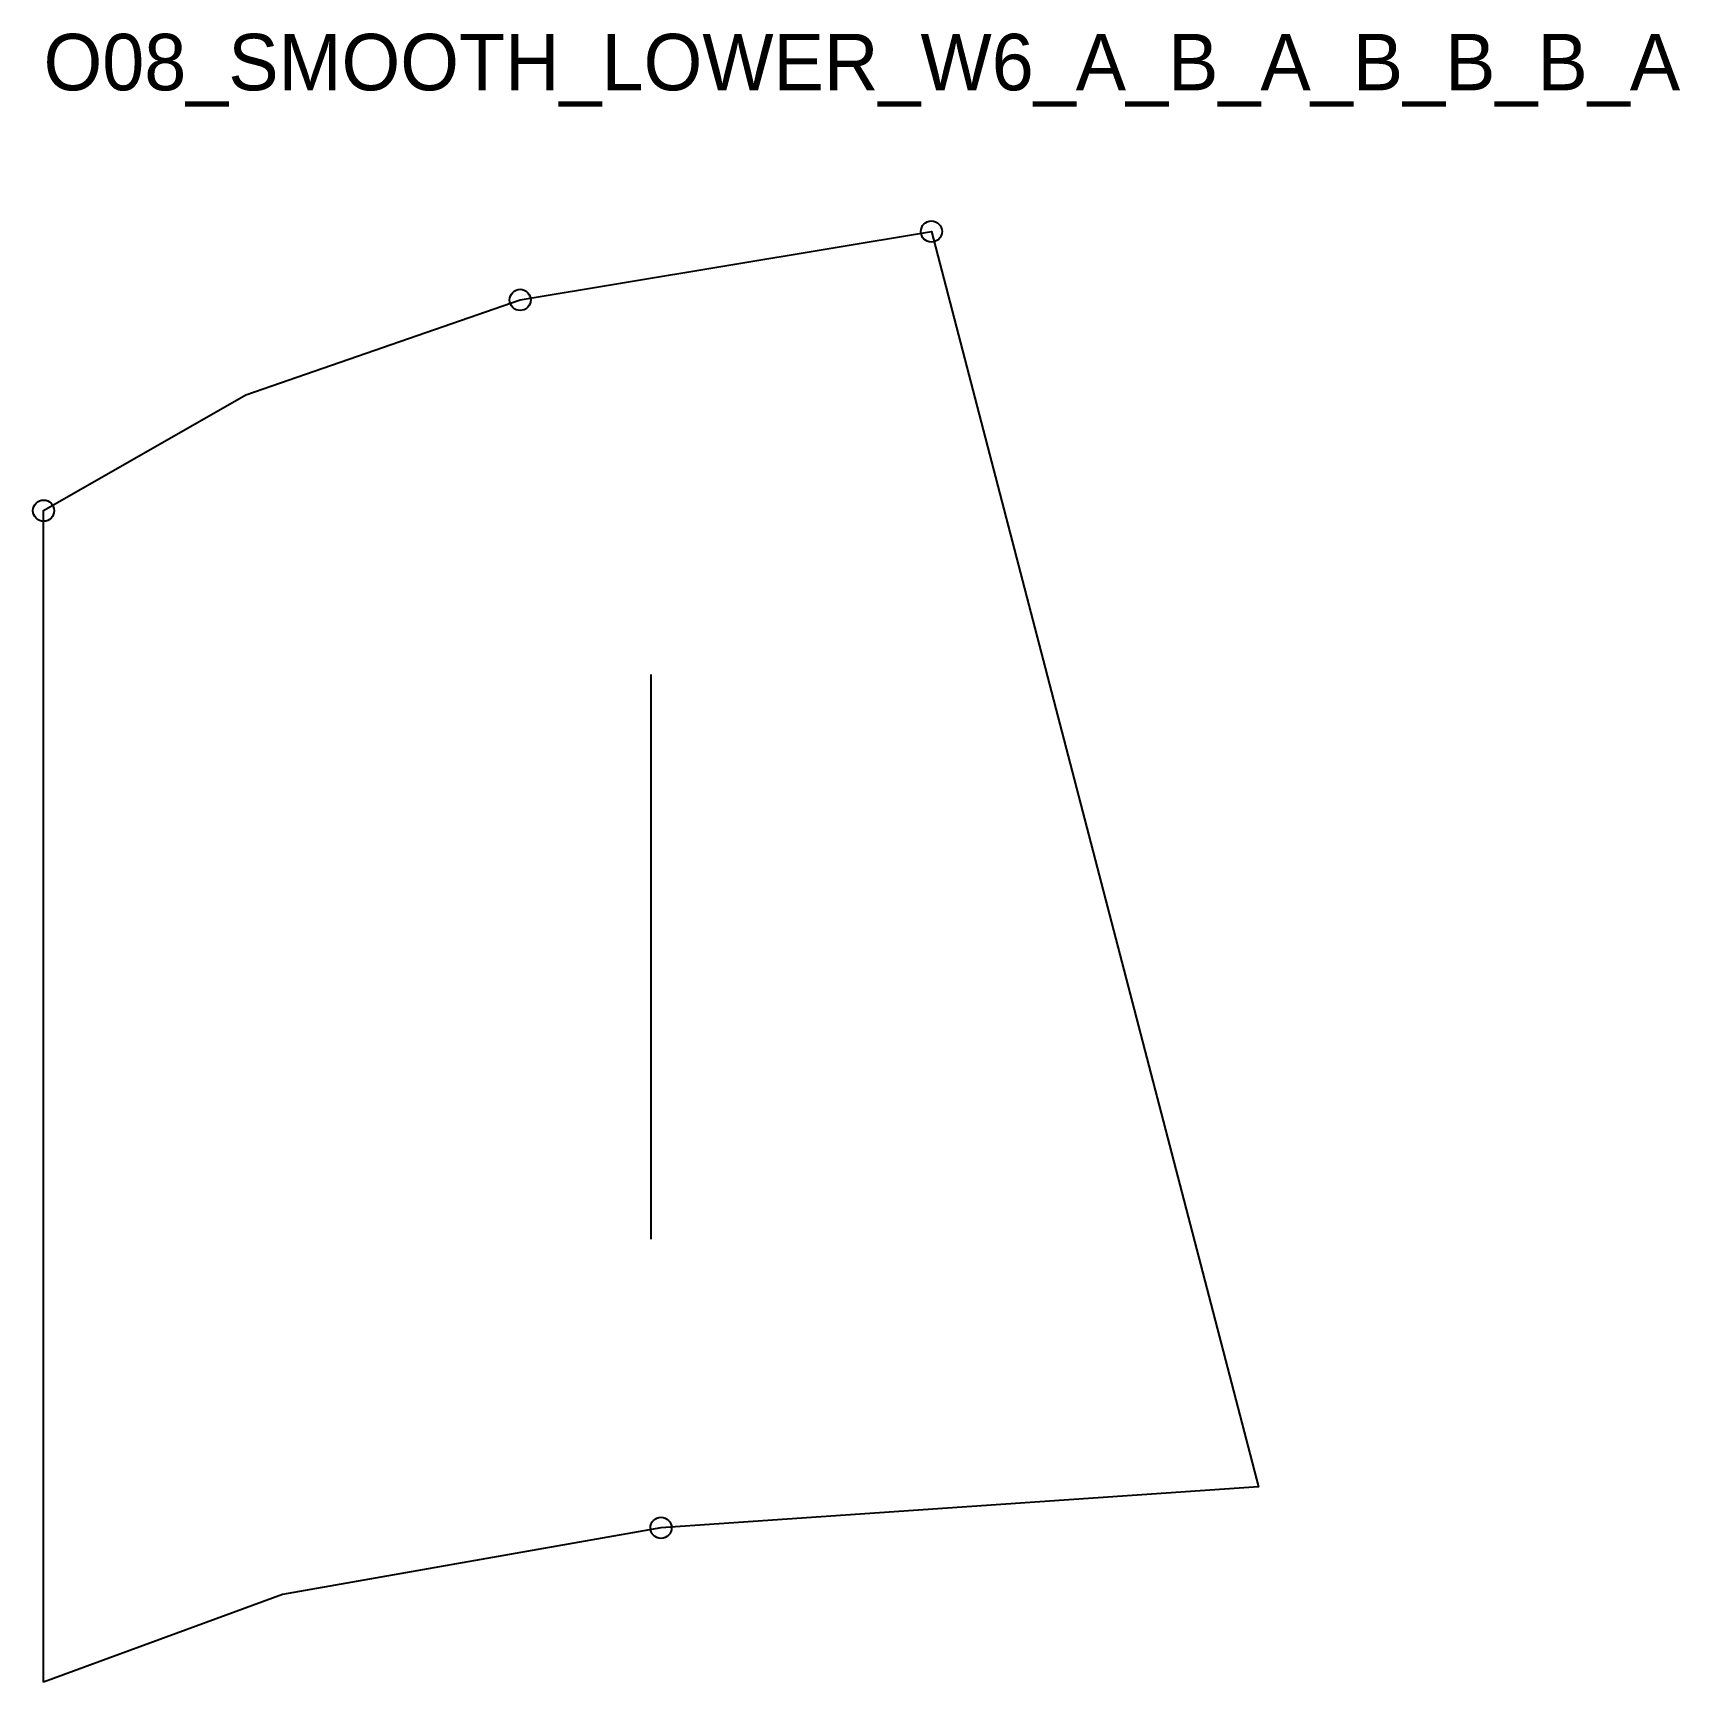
# Model space of a CAD drawing. Header units: millimetres. Extents: x -2 to 232, y 0 to 234.
import ezdxf

# ---------------------------------------------------------------- set-up
doc = ezdxf.new("R2010")
doc.units = ezdxf.units.MM
for name, color, linetype in [('CUT', 1, 'Continuous'), ('GRAIN', 3, 'Continuous'), ('ID', 7, 'Continuous'), ('NOTCH', 2, 'Continuous'), ('SEAM', 5, 'Continuous')]:
    doc.layers.add(name, color=color, linetype=linetype)

msp = doc.modelspace()

# ---------------------------------------------------------------- linework, layer by layer
at = {"layer": 'CUT'}
msp.add_lwpolyline([(0, 0), (0, 165.93), (28.65, 182.32), (67.53, 195.78), (125.8, 205.47), (172.13, 27.64), (87.48, 21.84), (33.87, 12.41), (0, 0)], close=True, dxfattribs=at)
at = {"layer": 'GRAIN'}
msp.add_line((86.07, 62.74), (86.07, 142.74), dxfattribs=at)
at = {"layer": 'NOTCH'}
for centre in [(125.8, 205.47), (67.53, 195.78), (0, 165.93), (87.48, 21.84)]:
    msp.add_circle(centre, 1.5, dxfattribs=at)
at = {"layer": 'SEAM'}
msp.add_lwpolyline([(0, 0), (0, 165.93), (28.65, 182.32), (67.53, 195.78), (125.8, 205.47), (172.13, 27.64), (87.48, 21.84), (33.87, 12.41)], close=True, dxfattribs=at)

# ---------------------------------------------------------------- texts
at = {"layer": 'ID'}
msp.add_text('O08_SMOOTH_LOWER_W6_A_B_A_B_B_B_A', height=8, dxfattribs=at).set_placement((0, 225.47))

doc.saveas('drawing.dxf')
